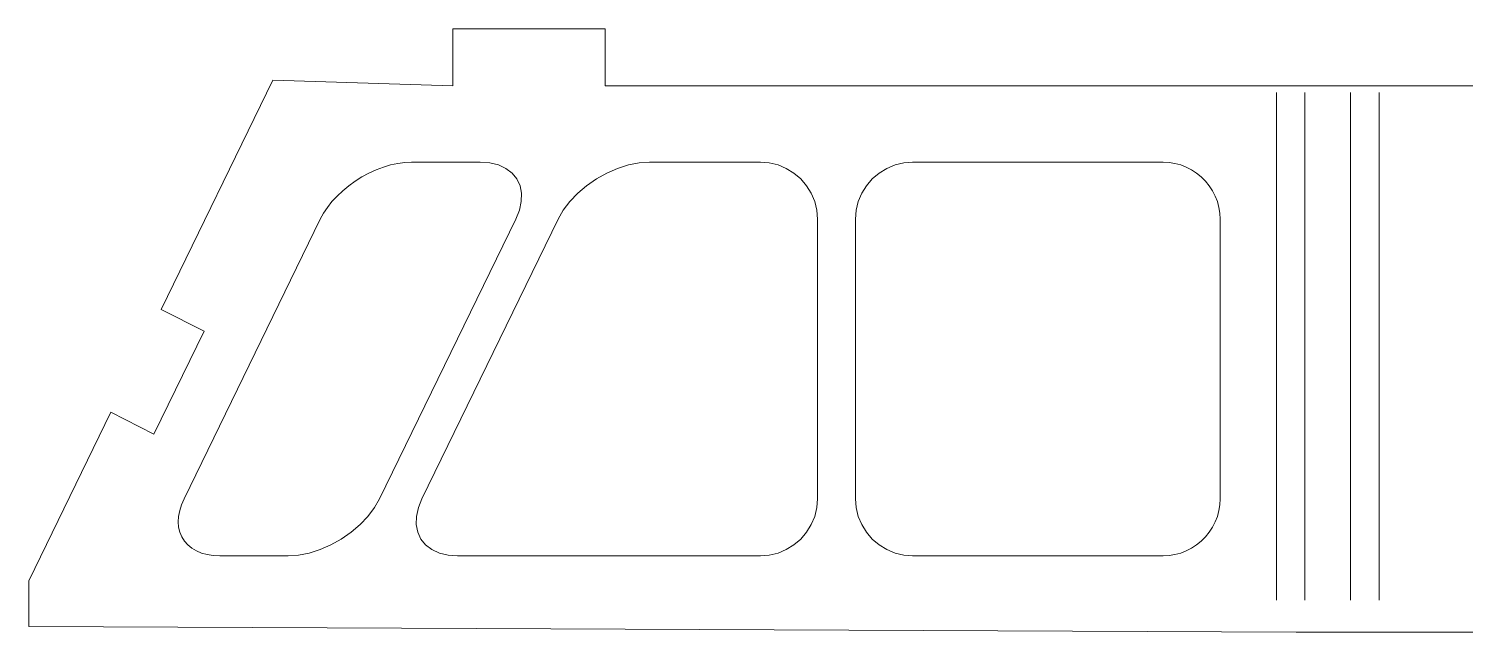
# Model space of a CAD drawing. Header units: millimetres. Extents: x -516 to 519, y -297 to 340.
# Drawn here: x -391.8 to -316.3, y -184.9 to -153.1 of the extents above; entities that cross this region are included whole.
import ezdxf

# ---------------------------------------------------------------- set-up
doc = ezdxf.new("R2010")
doc.units = ezdxf.units.MM
doc.header["$MEASUREMENT"] = 0
doc.layers.add('layer 1', color=7, linetype='Continuous')

msp = doc.modelspace()

# ---------------------------------------------------------------- linework, layer by layer
at = {"layer": 'layer 1', "color": 250, "lineweight": 18}
for points, knots in [([(-157.6975, -156.1948), (-157.6975, -156.1948), (-157.6975, -153.1768), (-157.6975, -153.1768), (-157.6975, -153.1768), (-149.6805, -153.1768), (-149.6805, -153.1768), (-149.6805, -153.1768), (-149.6805, -156.1948), (-149.6805, -156.1948), (-149.6805, -156.1948), (-144.7353, -156.205), (-144.7353, -156.205), (-144.7353, -156.205), (-144.7353, -166.6137), (-144.7353, -166.6137), (-144.7353, -166.6137), (-147.7368, -166.6137), (-147.7368, -166.6137), (-147.7368, -166.6137), (-147.7368, -173.3626), (-147.7368, -173.3626), (-147.7368, -173.3626), (-144.7353, -173.3626), (-144.7353, -173.3626), (-144.7353, -173.3626), (-144.7353, -184.8868), (-144.7353, -184.8868), (-144.7353, -184.8868), (-282.3179, -184.8248), (-282.3179, -184.8248), (-282.3179, -184.8248), (-283.8187, -184.8248), (-283.8187, -184.8248), (-283.8187, -184.8248), (-319.8129, -184.8248), (-319.8129, -184.8248), (-319.8129, -184.8248), (-321.313, -184.8248), (-321.313, -184.8248), (-321.313, -184.8248), (-323.7172, -184.8248), (-323.7172, -184.8248), (-323.7172, -184.8248), (-325.2179, -184.8248), (-325.2179, -184.8248), (-325.2179, -184.8248), (-391.8402, -184.5318), (-391.8402, -184.5318), (-391.8402, -184.5318), (-391.8402, -182.1398), (-391.8402, -182.1398), (-391.8402, -182.1398), (-387.5178, -173.2767), (-387.5178, -173.2767), (-387.5178, -173.2767), (-385.2598, -174.4242), (-385.2598, -174.4242), (-385.2598, -174.4242), (-382.6284, -169.0284), (-382.6284, -169.0284), (-382.6284, -169.0284), (-384.8857, -167.8809), (-384.8857, -167.8809), (-384.8857, -167.8809), (-379.0181, -155.85), (-379.0181, -155.85), (-379.0181, -155.85), (-369.5515, -156.143), (-369.5515, -156.143), (-369.5515, -156.143), (-369.5515, -153.1415), (-369.5515, -153.1415), (-369.5515, -153.1415), (-361.5472, -153.1415), (-361.5472, -153.1415), (-361.5472, -153.1415), (-361.5472, -156.143), (-361.5472, -156.143), (-361.5472, -156.143), (-325.2179, -156.143), (-325.2179, -156.143), (-325.2179, -156.143), (-323.7172, -156.143), (-323.7172, -156.143), (-323.7172, -156.143), (-321.313, -156.143), (-321.313, -156.143), (-321.313, -156.143), (-319.8129, -156.143), (-319.8129, -156.143), (-319.8129, -156.143), (-283.8187, -156.143), (-283.8187, -156.143), (-283.8187, -156.143), (-282.3179, -156.143), (-282.3179, -156.143), (-282.3179, -156.143), (-279.1912, -156.143), (-279.1912, -156.143), (-279.1912, -156.143), (-279.1912, -153.1415), (-279.1912, -153.1415), (-279.1912, -153.1415), (-271.187, -153.1415), (-271.187, -153.1415), (-271.187, -153.1415), (-271.187, -156.143), (-271.187, -156.143), (-271.187, -156.143), (-238.7315, -156.1948), (-238.7315, -156.1948)], [0, 0, 0, 0, 0.027027, 0.027027, 0.027027, 0.0540541, 0.0540541, 0.0540541, 0.0810811, 0.0810811, 0.0810811, 0.1081081, 0.1081081, 0.1081081, 0.1351351, 0.1351351, 0.1351351, 0.1621622, 0.1621622, 0.1621622, 0.1891892, 0.1891892, 0.1891892, 0.2162162, 0.2162162, 0.2162162, 0.2432432, 0.2432432, 0.2432432, 0.2702703, 0.2702703, 0.2702703, 0.2972973, 0.2972973, 0.2972973, 0.3243243, 0.3243243, 0.3243243, 0.3513514, 0.3513514, 0.3513514, 0.3783784, 0.3783784, 0.3783784, 0.4054054, 0.4054054, 0.4054054, 0.4324324, 0.4324324, 0.4324324, 0.4594595, 0.4594595, 0.4594595, 0.4864865, 0.4864865, 0.4864865, 0.5135135, 0.5135135, 0.5135135, 0.5405405, 0.5405405, 0.5405405, 0.5675676, 0.5675676, 0.5675676, 0.5945946, 0.5945946, 0.5945946, 0.6216216, 0.6216216, 0.6216216, 0.6486486, 0.6486486, 0.6486486, 0.6756757, 0.6756757, 0.6756757, 0.7027027, 0.7027027, 0.7027027, 0.7297297, 0.7297297, 0.7297297, 0.7567568, 0.7567568, 0.7567568, 0.7837838, 0.7837838, 0.7837838, 0.8108108, 0.8108108, 0.8108108, 0.8378378, 0.8378378, 0.8378378, 0.8648649, 0.8648649, 0.8648649, 0.8918919, 0.8918919, 0.8918919, 0.9189189, 0.9189189, 0.9189189, 0.9459459, 0.9459459, 0.9459459, 0.972973, 0.972973, 0.972973, 1, 1, 1, 1]), ([(-383.8103, -178.1349), (-383.8103, -178.1349), (-383.6753, -177.8211), (-383.6753, -177.8211), (-383.6753, -177.8211), (-376.5185, -163.1467), (-376.5185, -163.1467), (-376.5185, -163.1467), (-376.3474, -162.8328), (-376.3474, -162.8328), (-376.3474, -162.8328), (-376.1412, -162.5224), (-376.1412, -162.5224), (-376.1412, -162.5224), (-375.9029, -162.2189), (-375.9029, -162.2189), (-375.9029, -162.2189), (-375.6345, -161.9259), (-375.6345, -161.9259), (-375.6345, -161.9259), (-375.3392, -161.6458), (-375.3392, -161.6458), (-375.3392, -161.6458), (-375.0204, -161.3824), (-375.0204, -161.3824), (-375.0204, -161.3824), (-374.6811, -161.138), (-374.6811, -161.138), (-374.6811, -161.138), (-374.3257, -160.916), (-374.3257, -160.916), (-374.3257, -160.916), (-373.9576, -160.7181), (-373.9576, -160.7181), (-373.9576, -160.7181), (-373.581, -160.547), (-373.581, -160.547), (-373.581, -160.547), (-373.1999, -160.4043), (-373.1999, -160.4043), (-373.1999, -160.4043), (-372.8188, -160.2916), (-372.8188, -160.2916), (-372.8188, -160.2916), (-372.4417, -160.2107), (-372.4417, -160.2107), (-372.4417, -160.2107), (-372.0726, -160.1616), (-372.0726, -160.1616), (-372.0726, -160.1616), (-371.7149, -160.1452), (-371.7149, -160.1452), (-371.7149, -160.1452), (-368.1176, -160.1452), (-368.1176, -160.1452), (-368.1176, -160.1452), (-367.6127, -160.1817), (-367.6127, -160.1817), (-367.6127, -160.1817), (-367.1574, -160.2916), (-367.1574, -160.2916), (-367.1574, -160.2916), (-366.7609, -160.472), (-366.7609, -160.472), (-366.7609, -160.472), (-366.4341, -160.7181), (-366.4341, -160.7181), (-366.4341, -160.7181), (-366.1848, -161.0242), (-366.1848, -161.0242), (-366.1848, -161.0242), (-366.0191, -161.3824), (-366.0191, -161.3824), (-366.0191, -161.3824), (-365.9414, -161.7836), (-365.9414, -161.7836), (-365.9414, -161.7836), (-365.9529, -162.2189), (-365.9529, -162.2189), (-365.9529, -162.2189), (-366.0542, -162.6771), (-366.0542, -162.6771), (-366.0542, -162.6771), (-366.2416, -163.1467), (-366.2416, -163.1467), (-366.2416, -163.1467), (-373.399, -177.8211), (-373.399, -177.8211), (-373.399, -177.8211), (-373.669, -178.2907), (-373.669, -178.2907), (-373.669, -178.2907), (-374.0145, -178.7483), (-374.0145, -178.7483), (-374.0145, -178.7483), (-374.4273, -179.1835), (-374.4273, -179.1835), (-374.4273, -179.1835), (-374.897, -179.5854), (-374.897, -179.5854), (-374.897, -179.5854), (-375.4119, -179.9435), (-375.4119, -179.9435), (-375.4119, -179.9435), (-375.9598, -180.2492), (-375.9598, -180.2492), (-375.9598, -180.2492), (-376.5262, -180.4951), (-376.5262, -180.4951), (-376.5262, -180.4951), (-377.0986, -180.6755), (-377.0986, -180.6755), (-377.0986, -180.6755), (-377.6617, -180.7854), (-377.6617, -180.7854), (-377.6617, -180.7854), (-378.2019, -180.8226), (-378.2019, -180.8226), (-378.2019, -180.8226), (-381.8, -180.8226), (-381.8, -180.8226), (-381.8, -180.8226), (-382.1407, -180.8062), (-382.1407, -180.8062), (-382.1407, -180.8062), (-382.4621, -180.757), (-382.4621, -180.757), (-382.4621, -180.757), (-382.7601, -180.6755), (-382.7601, -180.6755), (-382.7601, -180.6755), (-383.0312, -180.563), (-383.0312, -180.563), (-383.0312, -180.563), (-383.2734, -180.4203), (-383.2734, -180.4203), (-383.2734, -180.4203), (-383.4828, -180.2492), (-383.4828, -180.2492), (-383.4828, -180.2492), (-383.6584, -180.0517), (-383.6584, -180.0517), (-383.6584, -180.0517), (-383.7973, -179.8292), (-383.7973, -179.8292), (-383.7973, -179.8292), (-383.8978, -179.5854), (-383.8978, -179.5854), (-383.8978, -179.5854), (-383.9601, -179.3219), (-383.9601, -179.3219), (-383.9601, -179.3219), (-383.982, -179.0419), (-383.982, -179.0419), (-383.982, -179.0419), (-383.9645, -178.7483), (-383.9645, -178.7483), (-383.9645, -178.7483), (-383.9065, -178.4449), (-383.9065, -178.4449), (-383.9065, -178.4449), (-383.8103, -178.1349), (-383.8103, -178.1349)], [0, 0, 0, 0, 0.0185185, 0.0185185, 0.0185185, 0.037037, 0.037037, 0.037037, 0.0555556, 0.0555556, 0.0555556, 0.0740741, 0.0740741, 0.0740741, 0.0925926, 0.0925926, 0.0925926, 0.1111111, 0.1111111, 0.1111111, 0.1296296, 0.1296296, 0.1296296, 0.1481481, 0.1481481, 0.1481481, 0.1666667, 0.1666667, 0.1666667, 0.1851852, 0.1851852, 0.1851852, 0.2037037, 0.2037037, 0.2037037, 0.2222222, 0.2222222, 0.2222222, 0.2407407, 0.2407407, 0.2407407, 0.2592593, 0.2592593, 0.2592593, 0.2777778, 0.2777778, 0.2777778, 0.2962963, 0.2962963, 0.2962963, 0.3148148, 0.3148148, 0.3148148, 0.3333333, 0.3333333, 0.3333333, 0.3518519, 0.3518519, 0.3518519, 0.3703704, 0.3703704, 0.3703704, 0.3888889, 0.3888889, 0.3888889, 0.4074074, 0.4074074, 0.4074074, 0.4259259, 0.4259259, 0.4259259, 0.4444444, 0.4444444, 0.4444444, 0.462963, 0.462963, 0.462963, 0.4814815, 0.4814815, 0.4814815, 0.5, 0.5, 0.5, 0.5185185, 0.5185185, 0.5185185, 0.537037, 0.537037, 0.537037, 0.5555556, 0.5555556, 0.5555556, 0.5740741, 0.5740741, 0.5740741, 0.5925926, 0.5925926, 0.5925926, 0.6111111, 0.6111111, 0.6111111, 0.6296296, 0.6296296, 0.6296296, 0.6481481, 0.6481481, 0.6481481, 0.6666667, 0.6666667, 0.6666667, 0.6851852, 0.6851852, 0.6851852, 0.7037037, 0.7037037, 0.7037037, 0.7222222, 0.7222222, 0.7222222, 0.7407407, 0.7407407, 0.7407407, 0.7592593, 0.7592593, 0.7592593, 0.7777778, 0.7777778, 0.7777778, 0.7962963, 0.7962963, 0.7962963, 0.8148148, 0.8148148, 0.8148148, 0.8333333, 0.8333333, 0.8333333, 0.8518519, 0.8518519, 0.8518519, 0.8703704, 0.8703704, 0.8703704, 0.8888889, 0.8888889, 0.8888889, 0.9074074, 0.9074074, 0.9074074, 0.9259259, 0.9259259, 0.9259259, 0.9444444, 0.9444444, 0.9444444, 0.962963, 0.962963, 0.962963, 0.9814815, 0.9814815, 0.9814815, 1, 1, 1, 1]), ([(-359.2122, -160.1452), (-359.2122, -160.1452), (-353.3872, -160.1452), (-353.3872, -160.1452), (-353.3872, -160.1452), (-352.9176, -160.1817), (-352.9176, -160.1817), (-352.9176, -160.1817), (-352.4595, -160.2916), (-352.4595, -160.2916), (-352.4595, -160.2916), (-352.0249, -160.472), (-352.0249, -160.472), (-352.0249, -160.472), (-351.6229, -160.7181), (-351.6229, -160.7181), (-351.6229, -160.7181), (-351.2648, -161.0242), (-351.2648, -161.0242), (-351.2648, -161.0242), (-350.9593, -161.3824), (-350.9593, -161.3824), (-350.9593, -161.3824), (-350.7126, -161.7836), (-350.7126, -161.7836), (-350.7126, -161.7836), (-350.5328, -162.2189), (-350.5328, -162.2189), (-350.5328, -162.2189), (-350.4229, -162.6771), (-350.4229, -162.6771), (-350.4229, -162.6771), (-350.3857, -163.1467), (-350.3857, -163.1467), (-350.3857, -163.1467), (-350.3857, -177.8211), (-350.3857, -177.8211), (-350.3857, -177.8211), (-350.4229, -178.2907), (-350.4229, -178.2907), (-350.4229, -178.2907), (-350.5328, -178.7483), (-350.5328, -178.7483), (-350.5328, -178.7483), (-350.7126, -179.1835), (-350.7126, -179.1835), (-350.7126, -179.1835), (-350.9593, -179.5854), (-350.9593, -179.5854), (-350.9593, -179.5854), (-351.2648, -179.9435), (-351.2648, -179.9435), (-351.2648, -179.9435), (-351.6229, -180.2492), (-351.6229, -180.2492), (-351.6229, -180.2492), (-352.0249, -180.4951), (-352.0249, -180.4951), (-352.0249, -180.4951), (-352.4595, -180.6755), (-352.4595, -180.6755), (-352.4595, -180.6755), (-352.9176, -180.7854), (-352.9176, -180.7854), (-352.9176, -180.7854), (-353.3872, -180.8226), (-353.3872, -180.8226), (-353.3872, -180.8226), (-369.2967, -180.8226), (-369.2967, -180.8226), (-369.2967, -180.8226), (-369.8013, -180.7854), (-369.8013, -180.7854), (-369.8013, -180.7854), (-370.2573, -180.6755), (-370.2573, -180.6755), (-370.2573, -180.6755), (-370.6537, -180.4951), (-370.6537, -180.4951), (-370.6537, -180.4951), (-370.9801, -180.2492), (-370.9801, -180.2492), (-370.9801, -180.2492), (-371.2295, -179.9435), (-371.2295, -179.9435), (-371.2295, -179.9435), (-371.3951, -179.5854), (-371.3951, -179.5854), (-371.3951, -179.5854), (-371.4732, -179.1835), (-371.4732, -179.1835), (-371.4732, -179.1835), (-371.4612, -178.7483), (-371.4612, -178.7483), (-371.4612, -178.7483), (-371.3601, -178.2907), (-371.3601, -178.2907), (-371.3601, -178.2907), (-371.1726, -177.8211), (-371.1726, -177.8211), (-371.1726, -177.8211), (-364.0158, -163.1467), (-364.0158, -163.1467), (-364.0158, -163.1467), (-363.7456, -162.6771), (-363.7456, -162.6771), (-363.7456, -162.6771), (-363.3996, -162.2189), (-363.3996, -162.2189), (-363.3996, -162.2189), (-362.9868, -161.7836), (-362.9868, -161.7836), (-362.9868, -161.7836), (-362.5173, -161.3824), (-362.5173, -161.3824), (-362.5173, -161.3824), (-362.0021, -161.0242), (-362.0021, -161.0242), (-362.0021, -161.0242), (-361.455, -160.7181), (-361.455, -160.7181), (-361.455, -160.7181), (-360.888, -160.472), (-360.888, -160.472), (-360.888, -160.472), (-360.3162, -160.2916), (-360.3162, -160.2916), (-360.3162, -160.2916), (-359.7529, -160.1817), (-359.7529, -160.1817), (-359.7529, -160.1817), (-359.2122, -160.1452), (-359.2122, -160.1452)], [0, 0, 0, 0, 0.0227273, 0.0227273, 0.0227273, 0.0454545, 0.0454545, 0.0454545, 0.0681818, 0.0681818, 0.0681818, 0.0909091, 0.0909091, 0.0909091, 0.1136364, 0.1136364, 0.1136364, 0.1363636, 0.1363636, 0.1363636, 0.1590909, 0.1590909, 0.1590909, 0.1818182, 0.1818182, 0.1818182, 0.2045455, 0.2045455, 0.2045455, 0.2272727, 0.2272727, 0.2272727, 0.25, 0.25, 0.25, 0.2727273, 0.2727273, 0.2727273, 0.2954545, 0.2954545, 0.2954545, 0.3181818, 0.3181818, 0.3181818, 0.3409091, 0.3409091, 0.3409091, 0.3636364, 0.3636364, 0.3636364, 0.3863636, 0.3863636, 0.3863636, 0.4090909, 0.4090909, 0.4090909, 0.4318182, 0.4318182, 0.4318182, 0.4545455, 0.4545455, 0.4545455, 0.4772727, 0.4772727, 0.4772727, 0.5, 0.5, 0.5, 0.5227273, 0.5227273, 0.5227273, 0.5454545, 0.5454545, 0.5454545, 0.5681818, 0.5681818, 0.5681818, 0.5909091, 0.5909091, 0.5909091, 0.6136364, 0.6136364, 0.6136364, 0.6363636, 0.6363636, 0.6363636, 0.6590909, 0.6590909, 0.6590909, 0.6818182, 0.6818182, 0.6818182, 0.7045455, 0.7045455, 0.7045455, 0.7272727, 0.7272727, 0.7272727, 0.75, 0.75, 0.75, 0.7727273, 0.7727273, 0.7727273, 0.7954545, 0.7954545, 0.7954545, 0.8181818, 0.8181818, 0.8181818, 0.8409091, 0.8409091, 0.8409091, 0.8636364, 0.8636364, 0.8636364, 0.8863636, 0.8863636, 0.8863636, 0.9090909, 0.9090909, 0.9090909, 0.9318182, 0.9318182, 0.9318182, 0.9545455, 0.9545455, 0.9545455, 0.9772727, 0.9772727, 0.9772727, 1, 1, 1, 1]), ([(-329.2364, -162.8328), (-329.2364, -162.8328), (-329.22, -163.1467), (-329.22, -163.1467), (-329.22, -163.1467), (-329.22, -177.8211), (-329.22, -177.8211), (-329.22, -177.8211), (-329.2364, -178.1349), (-329.2364, -178.1349), (-329.2364, -178.1349), (-329.2855, -178.4449), (-329.2855, -178.4449), (-329.2855, -178.4449), (-329.3664, -178.7483), (-329.3664, -178.7483), (-329.3664, -178.7483), (-329.4791, -179.0419), (-329.4791, -179.0419), (-329.4791, -179.0419), (-329.6218, -179.3219), (-329.6218, -179.3219), (-329.6218, -179.3219), (-329.7929, -179.5854), (-329.7929, -179.5854), (-329.7929, -179.5854), (-329.9908, -179.8292), (-329.9908, -179.8292), (-329.9908, -179.8292), (-330.2128, -180.0517), (-330.2128, -180.0517), (-330.2128, -180.0517), (-330.4573, -180.2492), (-330.4573, -180.2492), (-330.4573, -180.2492), (-330.7208, -180.4203), (-330.7208, -180.4203), (-330.7208, -180.4203), (-331.0007, -180.563), (-331.0007, -180.563), (-331.0007, -180.563), (-331.2938, -180.6755), (-331.2938, -180.6755), (-331.2938, -180.6755), (-331.5973, -180.757), (-331.5973, -180.757), (-331.5973, -180.757), (-331.9076, -180.8062), (-331.9076, -180.8062), (-331.9076, -180.8062), (-332.221, -180.8226), (-332.221, -180.8226), (-332.221, -180.8226), (-345.3831, -180.8226), (-345.3831, -180.8226), (-345.3831, -180.8226), (-345.8527, -180.7854), (-345.8527, -180.7854), (-345.8527, -180.7854), (-346.3108, -180.6755), (-346.3108, -180.6755), (-346.3108, -180.6755), (-346.746, -180.4951), (-346.746, -180.4951), (-346.746, -180.4951), (-347.1475, -180.2492), (-347.1475, -180.2492), (-347.1475, -180.2492), (-347.5055, -179.9435), (-347.5055, -179.9435), (-347.5055, -179.9435), (-347.8117, -179.5854), (-347.8117, -179.5854), (-347.8117, -179.5854), (-348.0577, -179.1835), (-348.0577, -179.1835), (-348.0577, -179.1835), (-348.2382, -178.7483), (-348.2382, -178.7483), (-348.2382, -178.7483), (-348.3481, -178.2907), (-348.3481, -178.2907), (-348.3481, -178.2907), (-348.3846, -177.8211), (-348.3846, -177.8211), (-348.3846, -177.8211), (-348.3846, -163.1467), (-348.3846, -163.1467), (-348.3846, -163.1467), (-348.3481, -162.6771), (-348.3481, -162.6771), (-348.3481, -162.6771), (-348.2382, -162.2189), (-348.2382, -162.2189), (-348.2382, -162.2189), (-348.0577, -161.7836), (-348.0577, -161.7836), (-348.0577, -161.7836), (-347.8117, -161.3824), (-347.8117, -161.3824), (-347.8117, -161.3824), (-347.5055, -161.0242), (-347.5055, -161.0242), (-347.5055, -161.0242), (-347.1475, -160.7181), (-347.1475, -160.7181), (-347.1475, -160.7181), (-346.746, -160.472), (-346.746, -160.472), (-346.746, -160.472), (-346.3108, -160.2916), (-346.3108, -160.2916), (-346.3108, -160.2916), (-345.8527, -160.1817), (-345.8527, -160.1817), (-345.8527, -160.1817), (-345.3831, -160.1452), (-345.3831, -160.1452), (-345.3831, -160.1452), (-332.221, -160.1452), (-332.221, -160.1452), (-332.221, -160.1452), (-331.9076, -160.1616), (-331.9076, -160.1616), (-331.9076, -160.1616), (-331.5973, -160.2107), (-331.5973, -160.2107), (-331.5973, -160.2107), (-331.2938, -160.2916), (-331.2938, -160.2916), (-331.2938, -160.2916), (-331.0007, -160.4043), (-331.0007, -160.4043), (-331.0007, -160.4043), (-330.7208, -160.547), (-330.7208, -160.547), (-330.7208, -160.547), (-330.4573, -160.7181), (-330.4573, -160.7181), (-330.4573, -160.7181), (-330.2128, -160.916), (-330.2128, -160.916), (-330.2128, -160.916), (-329.9908, -161.138), (-329.9908, -161.138), (-329.9908, -161.138), (-329.7929, -161.3824), (-329.7929, -161.3824), (-329.7929, -161.3824), (-329.6218, -161.6458), (-329.6218, -161.6458), (-329.6218, -161.6458), (-329.4791, -161.9259), (-329.4791, -161.9259), (-329.4791, -161.9259), (-329.3664, -162.2189), (-329.3664, -162.2189), (-329.3664, -162.2189), (-329.2855, -162.5224), (-329.2855, -162.5224), (-329.2855, -162.5224), (-329.2364, -162.8328), (-329.2364, -162.8328)], [0, 0, 0, 0, 0.0185185, 0.0185185, 0.0185185, 0.037037, 0.037037, 0.037037, 0.0555556, 0.0555556, 0.0555556, 0.0740741, 0.0740741, 0.0740741, 0.0925926, 0.0925926, 0.0925926, 0.1111111, 0.1111111, 0.1111111, 0.1296296, 0.1296296, 0.1296296, 0.1481481, 0.1481481, 0.1481481, 0.1666667, 0.1666667, 0.1666667, 0.1851852, 0.1851852, 0.1851852, 0.2037037, 0.2037037, 0.2037037, 0.2222222, 0.2222222, 0.2222222, 0.2407407, 0.2407407, 0.2407407, 0.2592593, 0.2592593, 0.2592593, 0.2777778, 0.2777778, 0.2777778, 0.2962963, 0.2962963, 0.2962963, 0.3148148, 0.3148148, 0.3148148, 0.3333333, 0.3333333, 0.3333333, 0.3518519, 0.3518519, 0.3518519, 0.3703704, 0.3703704, 0.3703704, 0.3888889, 0.3888889, 0.3888889, 0.4074074, 0.4074074, 0.4074074, 0.4259259, 0.4259259, 0.4259259, 0.4444444, 0.4444444, 0.4444444, 0.462963, 0.462963, 0.462963, 0.4814815, 0.4814815, 0.4814815, 0.5, 0.5, 0.5, 0.5185185, 0.5185185, 0.5185185, 0.537037, 0.537037, 0.537037, 0.5555556, 0.5555556, 0.5555556, 0.5740741, 0.5740741, 0.5740741, 0.5925926, 0.5925926, 0.5925926, 0.6111111, 0.6111111, 0.6111111, 0.6296296, 0.6296296, 0.6296296, 0.6481481, 0.6481481, 0.6481481, 0.6666667, 0.6666667, 0.6666667, 0.6851852, 0.6851852, 0.6851852, 0.7037037, 0.7037037, 0.7037037, 0.7222222, 0.7222222, 0.7222222, 0.7407407, 0.7407407, 0.7407407, 0.7592593, 0.7592593, 0.7592593, 0.7777778, 0.7777778, 0.7777778, 0.7962963, 0.7962963, 0.7962963, 0.8148148, 0.8148148, 0.8148148, 0.8333333, 0.8333333, 0.8333333, 0.8518519, 0.8518519, 0.8518519, 0.8703704, 0.8703704, 0.8703704, 0.8888889, 0.8888889, 0.8888889, 0.9074074, 0.9074074, 0.9074074, 0.9259259, 0.9259259, 0.9259259, 0.9444444, 0.9444444, 0.9444444, 0.962963, 0.962963, 0.962963, 0.9814815, 0.9814815, 0.9814815, 1, 1, 1, 1])]:
    msp.add_open_spline(points, degree=3, knots=knots, dxfattribs=at)
at = {"layer": 'layer 1', "color": 114, "lineweight": 18}
for points in [[(-326.267, -156.4883), (-326.267, -156.4883), (-326.267, -183.1417), (-326.267, -183.1417)], [(-324.7662, -183.1417), (-324.7662, -183.1417), (-324.7662, -156.4883), (-324.7662, -156.4883)], [(-322.3621, -183.1417), (-322.3621, -183.1417), (-322.3621, -156.4883), (-322.3621, -156.4883)], [(-320.8619, -156.4883), (-320.8619, -156.4883), (-320.8619, -183.1417), (-320.8619, -183.1417)]]:
    msp.add_open_spline(points, degree=3, dxfattribs=at)

doc.saveas('drawing.dxf')
